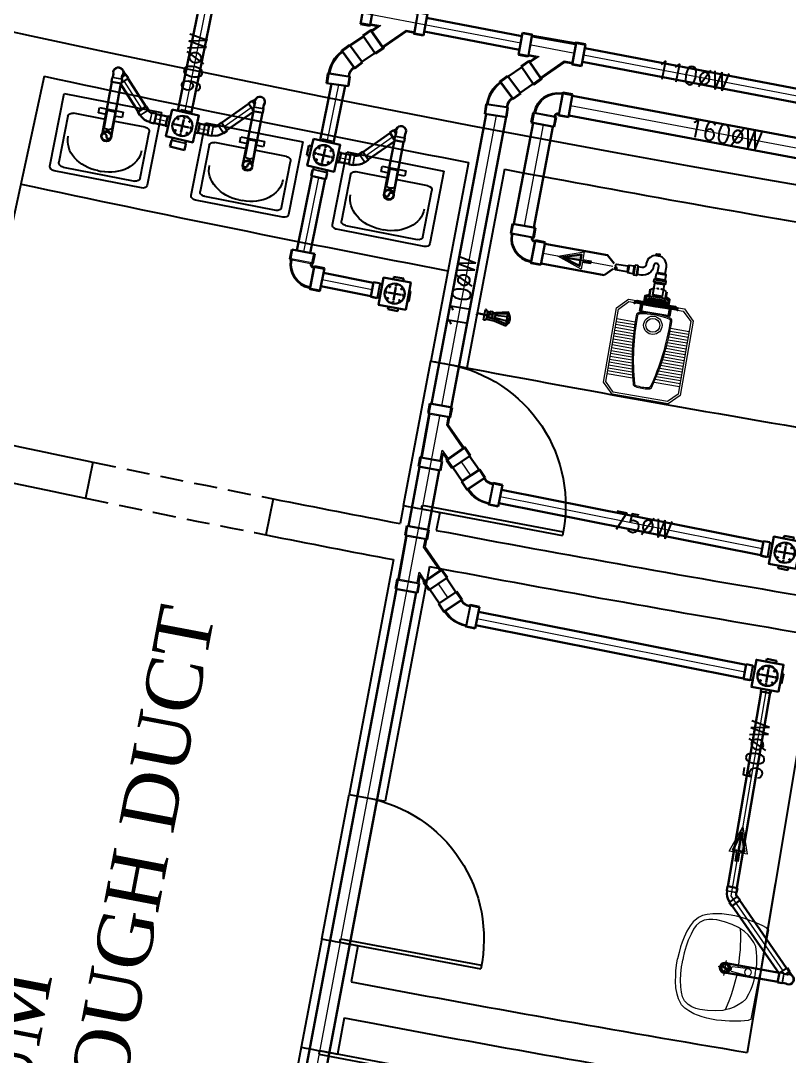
# Model space of a CAD drawing. Header units: metres. Extents: x 159409 to 239023, y 50504 to 95165.
# Drawn here: x 173634 to 174052, y 89011 to 89574 of the extents above; entities that cross this region are included whole.
import ezdxf

# ---------------------------------------------------------------- set-up
doc = ezdxf.new("R2010")
doc.units = ezdxf.units.M
doc.header["$MEASUREMENT"] = 0
doc.linetypes.add('HIDDEN', pattern=[0.125, 0.0625, -0.0625])
doc.linetypes.add('HIDDEN2', pattern=[0.1875, 0.125, -0.0625])
for name, color, linetype, lineweight in [('_Annotations', 1, 'Continuous', 25), ('RJ- ANGLEValve', 1, 'Continuous', 25), ('RJ- D - TEXT', 7, 'Continuous', 20), ('RJ- DRA- FLOOR TRAP', 8, 'Continuous', 30), ('RJ- DRA-SOIL PIPE', 12, 'Continuous', 30), ('RJ- DRA-WASTE PIPE', 130, 'Continuous', 30), ('RJ- WS- COLD WATER', 152, 'Continuous', 30)]:
    doc.layers.add(name, color=color, linetype=linetype, lineweight=lineweight)
for name, color, linetype in [('BRASS', 1, 'Continuous'), ('CON', 2, 'Continuous'), ('PIPE', 4, 'Continuous'), ('SANTEH', 7, 'Continuous')]:
    doc.layers.add(name, color=color, linetype=linetype)
doc.styles.add('RJ', font='romans.shx')
doc.styles.add('Standard 360', font='arial.ttf')

# ---------------------------------------------------------------- blocks, each defined once
blk = doc.blocks.new('TRTH')
at = {"color": 42, "ltscale": 8}
for p, q in [((-589.8393, -68.7593), (-589.8393, -67.9795)), ((-589.8193, -68.7593), (-589.8193, -67.9793)), ((-589.8393, -68.7593), (-589.8193, -68.7593)), ((-589.8393, -68.8593), (-589.0393, -68.8593))]:
    blk.add_line(p, q, dxfattribs=at)
blk.add_arc((-589.8193, -68.7593), 0.78, 0, 91.4693, dxfattribs=at)
blk = doc.blocks.new('Rac7')
at = {"color": 0}
for p, q in [((-39500.6, -24232.1), (-39500.6, -23829.6)), ((-39473.6, -23808.4), (-38988.3, -23808.4)), ((-38961.3, -23829.6), (-38961.3, -24232.1)), ((-39456.5, -23859.1), (-39456.5, -24114.9)), ((-39032.4, -23838), (-39429.6, -23838)), ((-39221.1, -23854.9), (-39240.8, -23854.9)), ((-39005.4, -24114.9), (-39005.4, -23859.1)), ((-39005.4, -23859.1), (-39005.4, -23859.1)), ((-39252.5, -24185.9), (-39252.5, -24093.6)), ((-39209.4, -24185.9), (-39209.4, -24093.6)), ((-39429.6, -24136.1), (-39252.5, -24136.1)), ((-39297, -24164), (-39252.5, -24164)), ((-39297, -24193.5), (-39297, -24164)), ((-39209.4, -24136.1), (-39032.4, -24136.1)), ((-39209.4, -24164), (-39164.9, -24164)), ((-39164.9, -24164), (-39164.9, -24193.5)), ((-39164.9, -24193.5), (-39297, -24193.5)), ((-39252.5, -24185.9), (-39209.4, -24185.9)), ((-38961.3, -24232.1), (-39500.6, -24232.1))]:
    blk.add_line(p, q, dxfattribs=at)
at = {"color": 0, "extrusion": (0, 0, -1)}
for centre, major_axis, start_param, end_param in [((-39473.6, -23829.6), (-27, 0), 0, 1.570796), ((-38988.3, -23829.6), (-27, 0), 1.570796, 3.141593), ((-39429.6, -23859.1), (-27, 0), 0, 1.570796), ((-39240.8, -24007.4), (-194.1, 0), 0, 1.570796), ((-39221.1, -24007.4), (-194.1, 0), 1.570796, 3.141593), ((-39032.4, -23859.1), (-27, 0), 1.570796, 3.141593), ((-39429.6, -24114.9), (-27, 0), -1.570796, 0), ((-39231, -24104), (-25.3, 0), 0.552816, 2.588777), ((-39032.4, -24114.9), (-27, 0), -3.141593, -1.570796)]:
    blk.add_ellipse(centre, major_axis=major_axis, ratio=0.785714, start_param=start_param, end_param=end_param, dxfattribs=at)
blk.add_ellipse((-39231, -24048), major_axis=(-27.9, 0), ratio=0.785714, dxfattribs=at)
blk = doc.blocks.new('A$C3F2B028C')
at = {"color": 34, "linetype": 'Continuous'}
for points in [[(0, -8), (0, 8)], [(8.1, 5.6), (3.9, 5.6), (3.9, -6.1), (16.2, -6.1), (16.2, 5.6), (11, 5.6)], [(8.1, 3.7), (3.9, 3.7)], [(8.1, 2.5), (8.1, 6.8), (11, 6.8), (11, 2.5)], [(34.5, 7.7), (16.2, 3.7), (11, 3.7)], [(34.5, 3.5), (16.2, 1.7)], [(34.5, -7.7), (16.2, -3.7), (3.9, -3.7)], [(34.5, -3.5), (16.2, -1.7)]]:
    blk.add_lwpolyline(points, dxfattribs=at)
for points in [[(3.9, 5.6, 0.303122), (0, 8)], [(34.5, -10.3, 0.446482), (34.5, 10.3)], [(34.5, -8, 0.372706), (34.5, 8)], [(34.5, -3.4, 0.176556), (34.5, 3.4)], [(0, -8, 0.170448), (3.9, -6.1)]]:
    blk.add_lwpolyline(points, format="xyb", dxfattribs=at)
blk.add_lwpolyline([(34.5, -10.3), (34.5, 10.3), (16.2, 5.7), (16.2, -6.1)], close=True, dxfattribs=at)
for radius in [3.07, 2.68]:
    blk.add_circle((9.5, -0.3), radius, dxfattribs=at)
blk = doc.blocks.new('$@$_rakovina4')
at = {"lineweight": 13}
for p, q in [((-274.3, -56.2), (-279, -77)), ((-268.5, -36.5), (-274.3, -56.2)), ((-258, -20), (-268.5, -36.5)), ((-258, -20), (0, -20)), ((258, -20), (0, -20)), ((258, -20), (268.5, -36.5)), ((268.5, -36.5), (274.3, -56.2)), ((274.3, -56.2), (279, -77)), ((-286.9, -116.6), (-290.9, -139.4)), ((-283.5, -95), (-286.9, -116.6)), ((-279, -77), (-283.5, -95)), ((-19.7, -89), (-13.7, -180.2)), ((19.7, -89), (13.7, -180.2)), ((279, -77), (283.5, -95)), ((283.5, -95), (286.9, -116.6)), ((286.9, -116.6), (290.9, -139.4)), ((-294.6, -163.4), (-297, -184.9)), ((-290.9, -139.4), (-294.6, -163.4)), ((290.9, -139.4), (294.6, -163.4)), ((294.6, -163.4), (297, -184.9)), ((-297, -184.9), (-300, -211.9)), ((-300, -211.9), (-300, -241.9)), ((0, -220.9), (-43, -220.9)), ((-13.7, -180.2), (-11.9, -183.6)), ((-11.9, -183.6), (-9, -185.2)), ((-9, -185.2), (-2.9, -187.3)), ((-2.9, -187.3), (0, -187.3)), ((0, -220.9), (0, -182.3)), ((2.9, -187.3), (0, -187.3)), ((0, -220.9), (0, -259.5)), ((0, -220.9), (43, -220.9)), ((9, -185.2), (2.9, -187.3)), ((11.9, -183.6), (9, -185.2)), ((13.7, -180.2), (11.9, -183.6)), ((297, -184.9), (300, -211.9)), ((300, -211.9), (300, -241.9)), ((-300, -241.9), (-299, -269.2)), ((-299, -269.2), (-297, -295.6)), ((299, -269.2), (297, -295.6)), ((300, -241.9), (299, -269.2)), ((-297, -295.6), (-292.5, -322.9)), ((-292.5, -322.9), (-288, -345.3)), ((-288, -345.3), (-277.5, -376.8)), ((288, -345.3), (277.5, -376.8)), ((292.5, -322.9), (288, -345.3)), ((297, -295.6), (292.5, -322.9)), ((-277.5, -376.8), (-267, -400.8)), ((-267, -400.8), (-252, -422.6)), ((267, -400.8), (252, -422.6)), ((277.5, -376.8), (267, -400.8)), ((-252, -422.6), (-222.1, -446.9)), ((-222.1, -446.9), (-196.5, -459.3)), ((-196.5, -459.3), (-163.5, -472.8)), ((196.5, -459.3), (163.5, -472.8)), ((222.1, -446.9), (196.5, -459.3)), ((252, -422.6), (222.1, -446.9)), ((-163.5, -472.8), (-127, -481.3)), ((-127, -481.3), (-97.5, -486.3)), ((-97.5, -486.3), (-69, -490.8)), ((-69, -490.8), (-36.1, -492.9)), ((-36.1, -492.9), (0, -495.3)), ((36.1, -492.9), (0, -495.3)), ((69, -490.8), (36.1, -492.9)), ((97.5, -486.3), (69, -490.8)), ((127, -481.3), (97.5, -486.3)), ((163.5, -472.8), (127, -481.3))]:
    blk.add_line(p, q, dxfattribs=at)
at = {"lineweight": 5}
for p, q in [((-96, -56), (-121.5, -62)), ((-76.5, -51.5), (-96, -56)), ((-52.5, -48.5), (-76.5, -51.5)), ((-28.5, -47), (-52.5, -48.5)), ((0, -47), (-28.5, -47)), ((0, -47), (28.5, -47)), ((28.5, -47), (52.5, -48.5)), ((52.5, -48.5), (76.5, -51.5)), ((76.5, -51.5), (96, -56)), ((96, -56), (121.5, -62)), ((-192, -108.5), (-208.5, -127.9)), ((-172.5, -87.5), (-192, -108.5)), ((-151.5, -72.5), (-172.5, -87.5)), ((-121.5, -62), (-151.5, -72.5)), ((121.5, -62), (151.5, -72.5)), ((151.5, -72.5), (172.5, -87.5)), ((172.5, -87.5), (192, -108.5)), ((192, -108.5), (208.5, -127.9)), ((-223.5, -151.9), (-233.9, -176.1)), ((-205.5, -168.4), (-233.9, -176.1)), ((-208.5, -127.9), (-223.5, -151.9)), ((-171, -162.4), (-205.5, -168.4)), ((-143, -158.4), (-171, -162.4)), ((-117, -154.9), (-143, -158.4)), ((-91, -152.2), (-117, -154.9)), ((-69, -150.4), (-91, -152.2)), ((-33.7, -148.3), (-69, -150.4)), ((-15.9, -147.9), (-33.7, -148.3)), ((15.9, -147.9), (33.7, -148.3)), ((33.7, -148.3), (69, -150.4)), ((69, -150.4), (91, -152.2)), ((91, -152.2), (117, -154.9)), ((117, -154.9), (143, -158.4)), ((143, -158.4), (171, -162.4)), ((171, -162.4), (205.5, -168.4)), ((205.5, -168.4), (233.9, -176.1)), ((208.5, -127.9), (223.5, -151.9)), ((223.5, -151.9), (233.9, -176.1)), ((-249, -227.6), (-256.1, -272.5)), ((-239.2, -188.5), (-249, -227.6)), ((-233.9, -176.1), (-239.2, -188.5)), ((-233.9, -176.1), (-233.9, -176.1)), ((233.9, -176.1), (239.2, -188.5)), ((233.9, -176.1), (233.9, -176.1)), ((239.2, -188.5), (249, -227.6)), ((249, -227.6), (256.1, -272.5)), ((-256.1, -272.5), (-258, -316.9)), ((256.1, -272.5), (258, -316.9)), ((-258, -316.9), (-256.5, -340.9)), ((-256.5, -340.9), (-252, -363.3)), ((256.5, -340.9), (252, -363.3)), ((258, -316.9), (256.5, -340.9)), ((-252, -363.3), (-243, -387.3)), ((-243, -387.3), (-226.1, -410.4)), ((243, -387.3), (226.1, -410.4)), ((252, -363.3), (243, -387.3)), ((-226.1, -410.4), (-205.5, -426.3)), ((-205.5, -426.3), (-181.5, -436.8)), ((-181.5, -436.8), (-151.5, -445.8)), ((-151.5, -445.8), (-115.5, -454.8)), ((-115.5, -454.8), (-79.5, -460.8)), ((-79.5, -460.8), (-40.5, -463.8)), ((-40.5, -463.8), (-13.5, -463.8)), ((-13.5, -463.8), (0, -463.8)), ((13.5, -463.8), (0, -463.8)), ((40.5, -463.8), (13.5, -463.8)), ((79.5, -460.8), (40.5, -463.8)), ((115.5, -454.8), (79.5, -460.8)), ((151.5, -445.8), (115.5, -454.8)), ((181.5, -436.8), (151.5, -445.8)), ((205.5, -426.3), (181.5, -436.8)), ((226.1, -410.4), (205.5, -426.3))]:
    blk.add_line(p, q, dxfattribs=at)
at = {"lineweight": 13}
blk.add_circle((0, -89), 19.7, dxfattribs=at)
at = {"lineweight": 5}
for radius in [26.2, 18.7]:
    blk.add_circle((0, -220.9), radius, dxfattribs=at)
blk = doc.blocks.new('Waste-7')
for p, q in [((-3.9, 5.26), (-2.61, 6.55)), ((-4.28, 5.26), (-5.93, 3.6)), ((-5.93, 3.6), (-2.77, 0.44)), ((-4.28, 5.26), (-3.9, 5.26)), ((-2.77, 2.34), (-2.5, 2.61)), ((-2.77, 2.34), (-2.77, 0)), ((-2.77, 0), (2.77, 0)), ((-2.5, 2.61), (-2.5, 4.44)), ((2.5, 2.61), (2.5, 4.44)), ((2.77, 2.34), (2.5, 2.61)), ((2.77, 2.34), (2.77, 0))]:
    blk.add_line(p, q)
at = {"color": 8, "lineweight": 0}
for p, q in [((-3.79, 4.99), (-2.74, 6.05)), ((-4.17, 4.99), (-5.75, 3.42)), ((-4.17, 4.99), (-2.5, 3.33)), ((-4.17, 4.99), (-3.79, 4.99)), ((-3.79, 4.99), (-2.5, 3.71)), ((-2.5, 2.23), (-2.23, 2.5)), ((-2.5, 2.23), (2.5, 2.23)), ((-2.5, 2.23), (-2.5, 0)), ((-2.23, 2.5), (-2.23, 4.5)), ((-2.23, 2.5), (2.23, 2.5)), ((2.23, 2.5), (2.23, 4.5)), ((2.5, 2.23), (2.23, 2.5)), ((2.5, 2.23), (2.5, 0))]:
    blk.add_line(p, q, dxfattribs=at)
blk.add_arc((0, 5.63), 2.77, 334.5854, 205.4146)
blk.add_arc((0, 5.63), 2.5, 333.2345, 206.7655, dxfattribs=at)
blk = doc.blocks.new('Waste 45 angle')
for p, q in [((-2.73, 0), (2.73, 0)), ((2.73, -2.37), (2.73, 0)), ((-2.73, -2.37), (-2.73, 0)), ((-2.73, -2.37), (-2.5, -2.59)), ((2.73, -2.37), (2.5, -2.59)), ((-3.66, -4.62), (-5.34, -6.3)), ((-3.66, -4.62), (-3.34, -4.62)), ((-1.48, -10.15), (-5.34, -6.3)), ((0.2, -8.48), (-1.48, -10.15)), ((0.2, -8.48), (0.2, -8.16))]:
    blk.add_line(p, q)
at = {"color": 8, "lineweight": 0}
for p, q in [((2.5, -2.27), (2.5, 0)), ((-2.5, -2.27), (-2.5, 0)), ((-2.5, -2.27), (2.5, -2.27)), ((-2.5, -2.27), (-2.27, -2.5)), ((-2.27, -2.5), (2.27, -2.5)), ((2.5, -2.27), (2.27, -2.5)), ((-3.57, -4.85), (-5.17, -6.46)), ((-0.03, -8.39), (-3.57, -4.85)), ((-3.57, -4.85), (-3.25, -4.85)), ((-0.03, -8.06), (-3.25, -4.85)), ((-0.03, -8.39), (-1.64, -9.99)), ((-0.03, -8.39), (-0.03, -8.06))]:
    blk.add_line(p, q, dxfattribs=at)
for radius, start, end in [(3.2, 314.0982, 0.9018), (7.75, 314.6269, 0.3739)]:
    blk.add_arc((-5.48, -2.55), radius, start, end, dxfattribs=at)
for radius, start, end in [(2.98, 315.8472, 359.158), (7.98, 315.3136, 359.6873)]:
    blk.add_arc((-5.48, -2.55), radius, start, end)
blk = doc.blocks.new('FLOW')
at = {"ltscale": 75}
blk.add_hatch(color=256, dxfattribs=at).paths.add_polyline_path([(0, 6.15), (0, -0.3), (2.04, -0.3)])
at = {"lineweight": 20, "ltscale": 75}
blk.add_hatch(color=256, dxfattribs=at).paths.add_polyline_path([(-0.61, -1), (0.42, -3.98), (-0.61, -3.98)])
blk.add_lwpolyline([(0, 7.92), (3.11, -1), (0.42, -1), (0.42, -3.98), (-0.42, -3.98), (-0.42, -1), (-3.11, -1), (0, 7.92)], close=True, dxfattribs=at)
at = {"ltscale": 75}
for points in [[(0, 6.15), (-2.04, -0.3), (0, -0.3)], [(0, 6.15), (2.04, -0.3), (0, -0.3)], [(0, 6.15), (0, -0.3)]]:
    blk.add_lwpolyline(points, dxfattribs=at)
at = {"lineweight": 20, "ltscale": 75}
blk.add_lwpolyline([(-0.61, -1), (0.42, -3.98), (-0.61, -3.98), (-0.61, -1)], dxfattribs=at)
blk = doc.blocks.new('Floor trap-3')
at = {"layer": 'RJ- DRA- FLOOR TRAP', "color": 8, "lineweight": 0}
for p, q in [((-3.75, 9.09), (-3.75, 12.5)), ((3.75, 9.09), (3.75, 12.5)), ((-3.75, 9.09), (3.75, 9.09)), ((-3.75, 9.09), (-3.41, 8.75)), ((-3.41, 8.75), (3.41, 8.75)), ((-3.41, 8.75), (-3.41, 7.5)), ((3.75, 9.09), (3.41, 8.75)), ((3.41, 8.75), (3.41, 7.5)), ((-7.5, 1.83), (-9, 1.83)), ((7.5, 1.83), (9, 1.83)), ((-7.5, -3.17), (-9, -3.17)), ((7.5, -3.17), (9, -3.17)), ((-2.5, -7.5), (-2.5, -8.32)), ((2.5, -7.5), (2.5, -8.32))]:
    blk.add_line(p, q, dxfattribs=at)
at = {"layer": 'RJ- DRA- FLOOR TRAP', "color": 11, "lineweight": 30}
for p, q in [((-3.64, 0), (3.64, 0)), ((0, 3.64), (0, -3.64))]:
    blk.add_line(p, q, dxfattribs=at)
at = {"layer": 'RJ- DRA- FLOOR TRAP', "color": 126, "lineweight": 30}
blk.add_lwpolyline([(7.5, -7.5), (7.5, 7.5), (-7.5, 7.5), (-7.5, -7.5)], close=True, dxfattribs=at)
blk.add_circle((0, 0), 5.5, dxfattribs=at)
at = {"layer": 'RJ- DRA- FLOOR TRAP', "lineweight": 30, "extrusion": (0, 0, -1)}
for centre, major_axis, start_param, end_param in [((-4.55, 0), (-0.165, 0.165), 3.141593, 9.424778), ((-3.22, 3.22), (0.165, 0.165), 4.712389, 10.995574), ((0, 4.55), (-0.165, 0.165), 3.141593, 9.424778), ((3.22, 3.22), (-0.165, 0.165), 3.141593, 9.424778), ((4.55, 0), (0.165, 0.165), 4.712389, 10.995574)]:
    blk.add_ellipse(centre, major_axis=major_axis, ratio=1, start_param=start_param, end_param=end_param, dxfattribs=at)
at = {"layer": 'RJ- DRA- FLOOR TRAP', "lineweight": 30}
for centre, major_axis, start_param, end_param in [((-3.22, -3.22), (0.165, -0.165), 4.712389, 10.995574), ((0, -4.55), (-0.165, -0.165), 3.141593, 9.424778), ((3.22, -3.22), (-0.165, -0.165), 3.141593, 9.424778)]:
    blk.add_ellipse(centre, major_axis=major_axis, ratio=1, start_param=start_param, end_param=end_param, dxfattribs=at)
at = {"layer": 'RJ- DRA-WASTE PIPE', "lineweight": 30}
for p, q in [((-4.09, 9.09), (-4.09, 12.5)), ((-4.09, 12.5), (4.09, 12.5)), ((4.09, 9.09), (4.09, 12.5)), ((-4.09, 9.09), (-3.75, 8.75)), ((-3.75, 8.75), (-3.75, 7.5)), ((4.09, 9.09), (3.75, 8.75)), ((3.75, 8.75), (3.75, 7.5)), ((-7.5, 2.05), (-9, 2.05)), ((-9, -3.4), (-9, 2.05)), ((7.5, 2.05), (9, 2.05)), ((9, -3.4), (9, 2.05)), ((-7.5, -3.4), (-9, -3.4)), ((7.5, -3.4), (9, -3.4)), ((-2.73, -7.5), (-2.73, -8.32)), ((-2.73, -8.32), (2.73, -8.32)), ((2.73, -7.5), (2.73, -8.32))]:
    blk.add_line(p, q, dxfattribs=at)
blk = doc.blocks.new('A$C2EAC5485')
at = {"color": 8, "lineweight": 0}
for p, q in [((10.9, 20.64), (5.07, 13.3)), ((10.98, 19.93), (5.78, 13.38)), ((10.9, 20.64), (7.62, 23.24)), ((10.9, 20.64), (10.98, 19.93)), ((10.98, 19.93), (21.3, 11.75)), ((5.07, 13.3), (1.8, 15.9)), ((4.22, 10.29), (0.06, 9.81)), ((5.29, 0.98), (4.22, 10.29)), ((4.22, 10.29), (4.77, 9.85)), ((4.77, 9.85), (9.54, 10.4)), ((5.73, 1.53), (4.77, 9.85)), ((5.07, 13.3), (5.78, 13.38)), ((9.54, 10.4), (5.78, 13.38)), ((21.3, 11.75), (24.9, 12.16)), ((25.34, 12.72), (24.9, 12.16)), ((25.85, 3.85), (24.9, 12.16)), ((25.34, 12.72), (29.5, 13.2)), ((26.41, 3.41), (25.34, 12.72)), ((5.29, 0.98), (1.13, 0.5)), ((5.29, 0.98), (5.73, 1.53)), ((5.73, 1.53), (25.85, 3.85)), ((26.41, 3.41), (25.85, 3.85)), ((26.41, 3.41), (30.57, 3.88))]:
    blk.add_line(p, q, dxfattribs=at)
at = {"layer": 'RJ- DRA-SOIL PIPE'}
for p, q in [((7.94, 23.64), (1.48, 15.51)), ((11.38, 20.9), (7.94, 23.64)), ((11.38, 20.9), (11.46, 20.2)), ((11.46, 20.2), (21.45, 12.27)), ((4.92, 12.77), (1.48, 15.51)), ((4.36, 10.81), (0, 10.31)), ((1.19, 0), (0, 10.31)), ((4.36, 10.81), (4.92, 10.37)), ((4.92, 12.77), (5.63, 12.86)), ((4.92, 10.37), (8.27, 10.76)), ((8.27, 10.76), (5.63, 12.86)), ((21.45, 12.27), (24.63, 12.64)), ((25.07, 13.19), (24.63, 12.64)), ((25.07, 13.19), (29.44, 13.7)), ((30.62, 3.39), (29.44, 13.7)), ((5.55, 0.5), (1.19, 0)), ((5.55, 0.5), (5.99, 1.06)), ((5.99, 1.06), (25.7, 3.32)), ((26.26, 2.88), (25.7, 3.32)), ((26.26, 2.88), (30.62, 3.39))]:
    blk.add_line(p, q, dxfattribs=at)
blk = doc.blocks.new('A$C48064110')
at = {"lineweight": 5}
for p, q in [((0, 0.467), (0.057, 0.524)), ((0.012, 0.462), (0.062, 0.512)), ((0.057, 0.524), (0.367, 0.524)), ((0.062, 0.512), (0.362, 0.512)), ((0.362, 0.512), (0.412, 0.462)), ((0.367, 0.524), (0.424, 0.467)), ((0, 0.057), (0, 0.467)), ((0.012, 0.062), (0.012, 0.462)), ((0.412, 0.462), (0.412, 0.062)), ((0.424, 0.467), (0.424, 0.057)), ((0.114, 0.4081), (0.012, 0.4081)), ((0.31, 0.4081), (0.412, 0.4081)), ((0.1143, 0.3921), (0.012, 0.3921)), ((0.1148, 0.3761), (0.012, 0.3761)), ((0.1155, 0.3601), (0.012, 0.3601)), ((0.1163, 0.3441), (0.012, 0.3441)), ((0.3077, 0.3441), (0.412, 0.3441)), ((0.3085, 0.3601), (0.412, 0.3601)), ((0.3092, 0.3761), (0.412, 0.3761)), ((0.3097, 0.3921), (0.412, 0.3921)), ((0.1174, 0.3281), (0.012, 0.3281)), ((0.1186, 0.3121), (0.012, 0.3121)), ((0.1201, 0.2961), (0.012, 0.2961)), ((0.3039, 0.2961), (0.412, 0.2961)), ((0.3054, 0.3121), (0.412, 0.3121)), ((0.3066, 0.3281), (0.412, 0.3281)), ((0.1217, 0.2801), (0.012, 0.2801)), ((0.1236, 0.2641), (0.012, 0.2641)), ((0.1256, 0.2481), (0.012, 0.2481)), ((0.1278, 0.2321), (0.012, 0.2321)), ((0.2962, 0.2321), (0.412, 0.2321)), ((0.2984, 0.2481), (0.412, 0.2481)), ((0.3004, 0.2641), (0.412, 0.2641)), ((0.3023, 0.2801), (0.412, 0.2801)), ((0.1302, 0.2161), (0.012, 0.2161)), ((0.1329, 0.2001), (0.012, 0.2001)), ((0.1357, 0.1841), (0.012, 0.1841)), ((0.2883, 0.1841), (0.412, 0.1841)), ((0.2911, 0.2001), (0.412, 0.2001)), ((0.2938, 0.2161), (0.412, 0.2161)), ((0.1387, 0.1681), (0.012, 0.1681)), ((0.1419, 0.1521), (0.012, 0.1521)), ((0.1454, 0.1361), (0.012, 0.1361)), ((0.149, 0.1201), (0.012, 0.1201)), ((0.275, 0.1201), (0.412, 0.1201)), ((0.2786, 0.1361), (0.412, 0.1361)), ((0.2821, 0.1521), (0.412, 0.1521)), ((0.2853, 0.1681), (0.412, 0.1681)), ((0.057, 0), (0, 0.057)), ((0.1529, 0.1041), (0.012, 0.1041)), ((0.062, 0.012), (0.012, 0.062)), ((0.2711, 0.1041), (0.412, 0.1041)), ((0.412, 0.062), (0.362, 0.012)), ((0.424, 0.057), (0.367, 0)), ((0.367, 0), (0.057, 0)), ((0.362, 0.012), (0.062, 0.012))]:
    blk.add_line(p, q, dxfattribs=at)
for radius in [0.05, 0.038]:
    blk.add_circle((0.212, 0.407), radius, dxfattribs=at)
for centre, radius, start, end in [((0.129, 0.447), 0.015, 90, 187.125), ((0.129, 0.447), 0.008, 85.2938, 190.1027), ((0.212, 0.0904), 0.3808, 77.4091, 102.5909), ((0.212, 0.0904), 0.3738, 77.2725, 102.7275), ((0.295, 0.447), 0.008, 349.8973, 94.7062), ((0.295, 0.447), 0.015, 352.875, 90), ((1.4487, 0.4241), 1.3348, 179.0958, 195.1543), ((1.4487, 0.4241), 1.3278, 179.0713, 195.1788), ((-1.0247, 0.4241), 1.3278, 344.8212, 0.9287), ((-1.0247, 0.4241), 1.3348, 344.8457, 0.9042), ((0.1752, 0.077), 0.015, 187.125, 270), ((0.1752, 0.077), 0.008, 184.1473, 273.2179), ((0.212, 0.3047), 0.2454, 261.386, 278.614), ((0.212, 0.3047), 0.2384, 261.2402, 278.7598), ((0.2488, 0.077), 0.008, 266.7821, 355.8527), ((0.2488, 0.077), 0.015, 270, 352.875)]:
    blk.add_arc(centre, radius, start, end, dxfattribs=at)
blk = doc.blocks.new('A$C7C665330')
at = {"color": 1, "ltscale": 10}
blk.add_line((25.06, 28.38), (26.18, 15.19), dxfattribs=at)
at = {"layer": 'BRASS'}
blk.add_lwpolyline([(1.02, 16.2), (0.13, 16.12), (0, 17.61), (0.89, 17.68)], dxfattribs=at)
for points in [[(0.34, 17.16), (0.32, 17.35), (0.65, 17.38), (0.67, 17.19)], [(0.38, 16.61), (0.4, 16.42), (0.73, 16.45), (0.72, 16.64)]]:
    blk.add_lwpolyline(points, close=True, dxfattribs=at)
at = {"layer": 'CON'}
for p, q in [((15.13, 24.39), (14.53, 23.24)), ((15.72, 17.46), (14.93, 18.5))]:
    blk.add_line(p, q, dxfattribs=at)
at = {"layer": 'CON', "linetype": 'HIDDEN'}
blk.add_line((14.53, 23.24), (14.93, 18.5), dxfattribs=at)
at = {"layer": 'CON', "color": 1}
for points in [[(25.06, 28.38), (21.76, 28.1), (21.57, 30.32), (21.85, 30.97), (20.95, 30.9), (20.52, 29.9), (20.77, 26.89), (18.1, 26.67), (17.43, 24.82), (15.11, 24.63)], [(25.08, 28.15), (21.54, 27.85), (21.33, 30.36), (21.48, 30.7), (21.11, 30.67), (20.76, 29.86), (21.03, 26.68), (18.27, 26.44), (17.6, 24.6), (15.13, 24.39)], [(26.16, 15.43), (22.61, 15.13), (22.82, 12.62), (23.03, 12.3), (22.67, 12.27), (22.18, 13.02), (21.91, 16.2), (19.16, 15.96), (18.18, 17.67), (15.72, 17.46)], [(26.18, 15.19), (22.87, 14.91), (23.06, 12.7), (23.45, 12.1), (22.55, 12.02), (21.95, 12.94), (21.7, 15.94), (19.02, 15.72), (18.05, 17.42), (15.74, 17.22)]]:
    blk.add_lwpolyline(points, dxfattribs=at)
at = {"layer": 'PIPE'}
for p, q in [((17.52, 23.25), (12.3, 22.81)), ((17.88, 18.99), (12.66, 18.55))]:
    blk.add_line(p, q, dxfattribs=at)
at = {"layer": 'PIPE', "color": 1}
for p, q in [((17.52, 23.25), (17.88, 18.99)), ((19.6, 25.23), (20.26, 17.38))]:
    blk.add_line(p, q, dxfattribs=at)
at = {"layer": 'PIPE', "color": 15}
for p, q in [((19.61, 25.07), (21.93, 25.69)), ((19.65, 24.68), (21.95, 25.37)), ((19.67, 24.42), (22.01, 24.66)), ((19.72, 23.84), (22.05, 24.22)), ((22.11, 23.55), (19.75, 23.44)), ((19.8, 22.83), (22.13, 23.22)), ((19.83, 22.55), (22.18, 22.69)), ((19.88, 21.9), (22.2, 22.39)), ((22.27, 21.66), (19.91, 21.6)), ((22.29, 21.35), (19.96, 21.01)), ((19.98, 20.72), (22.35, 20.62)), ((20.04, 20.07), (22.38, 20.32)), ((20.06, 19.78), (22.42, 19.79)), ((22.45, 19.46), (20.11, 19.18)), ((20.15, 18.78), (22.51, 18.79)), ((20.19, 18.2), (22.55, 18.35)), ((20.22, 17.93), (22.61, 17.64)), ((20.25, 17.54), (22.63, 17.32))]:
    blk.add_line(p, q, dxfattribs=at)
at = {"layer": 'PIPE', "color": 3}
for p, q in [((7.73, 21.95), (8.01, 18.63)), ((8.16, 22.46), (8.52, 18.2)), ((7.93, 5.84), (11.24, 6.12)), ((8.44, 5.4), (10.81, 5.6))]:
    blk.add_line(p, q, dxfattribs=at)
at = {"layer": 'PIPE', "color": 10}
blk.add_lwpolyline([(25.08, 28.15), (25.12, 27.75), (21.58, 27.45), (21.66, 26.45), (18.57, 26.18), (18.14, 24.88), (18.45, 21.18), (18.76, 17.49), (19.4, 16.27), (22.5, 16.53), (22.58, 15.53), (26.12, 15.83), (26.16, 15.43)], dxfattribs=at)
at = {"layer": 'PIPE', "color": 1}
blk.add_lwpolyline([(22.56, 21.53), (23.05, 15.81), (22.76, 15.79), (22.69, 16.64), (19.74, 17.54, -0.263242), (19.48, 17.93), (19.2, 21.25), (18.92, 24.56, -0.263242), (19.11, 24.99), (21.87, 26.37), (21.8, 27.23), (22.08, 27.25)], format="xyb", close=True, dxfattribs=at)
at = {"layer": 'PIPE', "color": 4}
for points in [[(12.3, 22.81), (11.78, 23.28), (10.81, 23.2), (10.38, 22.65), (8.16, 22.46), (7.73, 21.95)], [(12.66, 18.55), (12.23, 17.99), (11.25, 17.91), (10.74, 18.38), (8.52, 18.2), (8.01, 18.63)]]:
    blk.add_lwpolyline(points, dxfattribs=at)
at = {"layer": 'PIPE', "color": 3}
for points in [[(10.38, 22.65), (10.74, 18.38)], [(11.25, 17.91), (10.81, 23.2)], [(11.78, 23.28), (12.23, 17.99)], [(12.66, 18.55), (12.3, 22.81)], [(7.11, 9.46), (11.45, 9.82)], [(10.89, 10.25), (7.58, 9.97)], [(11.53, 8.85), (7.19, 8.48)], [(7.74, 8.05), (11.06, 8.33)]]:
    blk.add_lwpolyline(points, dxfattribs=at)
at = {"layer": 'PIPE', "color": 1}
blk.add_lwpolyline([(17.88, 18.99), (18.34, 19.52), (18.18, 21.4), (18.06, 22.8), (17.52, 23.25)], dxfattribs=at)
at = {"layer": 'PIPE'}
for points in [[(7.73, 21.95), (4.56, 21.68, 0.414214), (0.87, 17.31), (0.93, 16.55, 0.414214), (5.3, 12.87), (5.9, 12.92, -0.414214), (7.44, 11.62), (7.58, 9.97)], [(8.01, 18.63), (5.07, 18.38, 0.414214), (4.21, 17.36), (4.23, 17.07, 0.414214), (5.26, 16.2), (5.62, 16.23, -0.414214), (10.76, 11.9), (10.89, 10.25)]]:
    blk.add_lwpolyline(points, format="xyb", dxfattribs=at)
for points in [[(7.58, 9.97), (7.11, 9.46), (7.19, 8.48), (7.74, 8.05), (7.93, 5.84), (8.44, 5.4), (8.87, 0.36)], [(10.89, 10.25), (11.45, 9.82), (11.53, 8.85), (11.06, 8.33), (11.24, 6.12), (10.81, 5.6), (11.24, 0.56)]]:
    blk.add_lwpolyline(points, dxfattribs=at)
at = {"layer": 'PIPE', "color": 3}
blk.add_lwpolyline([(8.87, 0.36, 0.68612), (10.05, 0.46, -0.68612), (11.24, 0.56, -0.68612), (10.05, 0.46)], format="xyb", dxfattribs=at)
blk = doc.blocks.new('A$C3ABA770A')
at = {"color": 8, "lineweight": 0}
for p, q in [((0.88, 13.46), (0.62, 18.58)), ((12.36, 14.05), (12.09, 19.17)), ((12.36, 14.05), (0.88, 13.46)), ((0.88, 13.46), (1.53, 12.88)), ((11.77, 13.4), (1.53, 12.88)), ((12.36, 14.05), (11.77, 13.4)), ((14.51, 12.11), (13.93, 11.46)), ((14.46, 1.21), (13.93, 11.46)), ((14.51, 12.11), (19.64, 12.37)), ((15.1, 0.63), (14.51, 12.11)), ((15.1, 0.63), (14.46, 1.21)), ((15.1, 0.63), (20.23, 0.89))]:
    blk.add_line(p, q, dxfattribs=at)
at = {"color": 8, "lineweight": 0, "extrusion": (0, 0, -1)}
for major_axis in [(8.71, 8.71), (1.45, 1.45)]:
    blk.add_ellipse((13.82, 13.51), major_axis=major_axis, ratio=1, start_param=2.304708, end_param=3.875504, dxfattribs=at)
at = {"layer": 'RJ- DRA-SOIL PIPE'}
for p, q in [((12.71, 19.21), (0, 18.55)), ((0.28, 13.17), (0, 18.55)), ((12.98, 13.83), (12.71, 19.21)), ((0.28, 13.17), (0.93, 12.59)), ((12.98, 13.83), (12.42, 13.2)), ((14.23, 12.71), (13.66, 12.08)), ((14.23, 12.71), (19.6, 12.98)), ((20.26, 0.28), (19.6, 12.98)), ((14.88, 0), (14.23, 0.59)), ((14.88, 0), (20.26, 0.28))]:
    blk.add_line(p, q, dxfattribs=at)
at = {"layer": 'RJ- DRA-SOIL PIPE', "extrusion": (0, 0, -1)}
for major_axis, start_param, end_param in [((9.14, 9.14), 2.324632, 3.85558), ((-1.02, 1.02), 4.040232, 5.281574)]:
    blk.add_ellipse((13.82, 13.51), major_axis=major_axis, ratio=1, start_param=start_param, end_param=end_param, dxfattribs=at)
blk = doc.blocks.new('Waste-2')
at = {"color": 6}
for p, q in [((-5.62, 2.86), (-5.62, 8.39)), ((-3.28, 8.39), (-5.62, 8.39)), ((-3.28, 8.39), (-3.01, 8.12)), ((-3.28, 2.86), (-5.62, 2.86)), ((-3.28, 2.86), (-3.02, 3.12)), ((-2.77, 2.34), (-2.51, 2.6)), ((2.77, 2.34), (2.5, 2.61)), ((-2.77, 2.34), (-2.77, 0)), ((2.77, 0), (-2.77, 0)), ((2.77, 2.34), (2.77, 0))]:
    blk.add_line(p, q, dxfattribs=at)
at = {"color": 8, "lineweight": 0}
for p, q in [((-3.39, 8.13), (-5.62, 8.13)), ((-3.39, 3.13), (-3.39, 8.13)), ((-3.39, 8.13), (-3.12, 7.86)), ((-3.12, 3.39), (-3.12, 7.86)), ((-3.39, 3.13), (-5.62, 3.13)), ((-3.39, 3.13), (-3.12, 3.39)), ((-2.5, 2.23), (-2.23, 2.5)), ((2.23, 2.5), (-2.23, 2.5)), ((2.5, 2.23), (2.23, 2.5)), ((2.5, 2.23), (-2.5, 2.23)), ((-2.5, 2.23), (-2.5, 0)), ((2.5, 2.23), (2.5, 0))]:
    blk.add_line(p, q, dxfattribs=at)
for major_axis, start_param, end_param in [((3.79, 3.79), 5.497787, 7.068583), ((-0.631, 0.631), 3.926991, 5.497787)]:
    blk.add_ellipse((-3.12, 2.5), major_axis=major_axis, ratio=1, start_param=start_param, end_param=end_param, dxfattribs=at)
at = {"color": 6}
for major_axis, start_param, end_param in [((3.98, 3.98), 5.517711, 7.048659), ((-0.442, 0.442), 4.091718, 5.33306)]:
    blk.add_ellipse((-3.12, 2.5), major_axis=major_axis, ratio=1, start_param=start_param, end_param=end_param, dxfattribs=at)

msp = doc.modelspace()

# ---------------------------------------------------------------- linework, layer by layer
at = {"color": 0, "ltscale": 10}
for p, q in [((173646.904, 89543.954), (173604.451, 89348.511)), ((173877.763, 89497.094), (173857.353, 89389.004)), ((173877.763, 89497.094), (173857.353, 89389.004)), ((173897.412, 89493.363), (173877.002, 89385.273)), ((173897.412, 89493.363), (173877.002, 89385.273)), ((173673.436, 89333.913), (173669.362, 89314.332)), ((173771.437, 89314.021), (173767.554, 89294.401)), ((173842.509, 89310.393), (173840.654, 89300.566)), ((173842.509, 89310.393), (173840.654, 89300.566)), ((173862.158, 89306.663), (173860.303, 89296.836)), ((173862.158, 89306.663), (173860.303, 89296.836)), ((173836.943, 89280.914), (173812.821, 89153.171)), ((173856.592, 89277.184), (173832.474, 89149.46)), ((174067.267, 89239.658), (174029.502, 89012.78)), ((173812.816, 89153.172), (173832.474, 89149.46)), ((174044.801, 89104.692), (174029.501, 89012.775)), ((173797.977, 89074.56), (173786.845, 89015.602)), ((173817.627, 89070.83), (173813.916, 89051.177)), ((173810.205, 89031.525), (173806.494, 89011.872))]:
    msp.add_line(p, q, dxfattribs=at)
for centre, radius, start, end in [((175773.022, 99426.332), 10088.5, 255.2456003, 284.7551355), ((175773.022, 99426.332), 10108.5, 257.858325, 259.1935676), ((175773.022, 99426.332), 10108.5, 259.3069293, 260.4928271), ((175773.022, 99426.332), 10168.5, 257.858325, 259.1935676), ((175773.022, 99426.332), 10168.5, 257.858325, 259.1935676), ((175773.022, 99426.332), 10218.5, 259.1947879, 259.3069293), ((175773.022, 99426.332), 10218.5, 259.1947879, 260.4934373), ((175773.022, 99426.332), 10308.5, 257.8561256, 258.2480397), ((175773.022, 99426.332), 10328.5, 257.8559104, 258.2480397), ((175773.022, 99426.332), 10308.5, 258.8038529, 259.195767), ((175773.022, 99426.332), 10298.5, 259.1956591, 259.3069293), ((175773.022, 99426.332), 10328.5, 258.8038529, 259.1959823), ((175773.022, 99426.332), 10308.5, 259.3069293, 260.4939268), ((175773.022, 99426.332), 10328.5, 259.3069293, 260.4940344), ((175773.022, 99426.332), 10538.5, 259.1981931, 259.3069293), ((175773.022, 99426.332), 10558.5, 259.3069293, 260.4952428), ((175781.356, 99471.821), 10624.746, 259.3082814, 260.4915249), ((175773.022, 99426.332), 10598.5, 259.1988087, 259.3069293)]:
    msp.add_arc(centre, radius, start, end, dxfattribs=at)
at = {"color": 0, "linetype": 'HIDDEN2', "ltscale": 100}
for radius in [10308.5, 10328.5]:
    msp.add_arc((175773.022, 99426.332), radius, 258.2480397, 258.8038529, dxfattribs=at)
at = {"layer": 'RJ- DRA-SOIL PIPE', "color": 6}
for p, q in [((173887.464, 89523.398), (173857.679, 89365.659)), ((173898.25, 89521.786), (173868.401, 89363.709)), ((173851.248, 89331.421), (173845.134, 89299.221)), ((173861.937, 89329.477), (173855.856, 89297.272)), ((173838.67, 89264.989), (173764.927, 88874.458)), ((173849.392, 89263.04), (173775.649, 88872.509))]:
    msp.add_line(p, q, dxfattribs=at)
at = {"layer": 'RJ- DRA-SOIL PIPE', "color": 8, "lineweight": 9}
for p, q in [((173892.916, 89522.583, -0.879), (173863.098, 89364.673, -0.879)), ((173862.185, 89359.838, -0.879), (173757.711, 88806.56, -0.879))]:
    msp.add_line(p, q, dxfattribs=at)
at = {"layer": 'RJ- DRA-SOIL PIPE'}
for p, q in [((173957.12, 89442.019), (173953.435, 89446.631)), ((173956.616, 89439.091), (173951.62, 89435.759))]:
    msp.add_line(p, q, dxfattribs=at)
for points in [[(173813.301, 89560.606), (173820.677, 89565.675)], [(173819.86, 89551.741), (173826.96, 89556.619)], [(173899.395, 89543.852), (173906.771, 89548.92)], [(173905.954, 89534.986), (173913.054, 89539.865)], [(174082.341, 89505.623), (173934.373, 89533.368)], [(173912.979, 89518.521), (173902.569, 89463.604)], [(174080.542, 89494.769), (173932.383, 89522.55)], [(173923.794, 89516.509), (173913.384, 89461.592)], [(173953.435, 89446.631), (173919.422, 89452.856)], [(173951.62, 89435.759), (173917.411, 89442.02)]]:
    msp.add_lwpolyline(points, dxfattribs=at)
at = {"layer": 'RJ- DRA-SOIL PIPE', "color": 8, "lineweight": 9}
for points in [[(174081.425, 89500.096), (173933.357, 89527.86)], [(173918.486, 89517.497), (173908.076, 89462.577)]]:
    msp.add_lwpolyline(points, dxfattribs=at)
at = {"layer": 'RJ- DRA-SOIL PIPE', "color": 6}
for points in [[(173883.572, 89329.748), (173878.395, 89337.3)], [(173874.393, 89323.645), (173869.332, 89331.027)], [(173871.027, 89263.311), (173865.849, 89270.863)], [(173861.848, 89257.208), (173856.787, 89264.589)]]:
    msp.add_lwpolyline(points, dxfattribs=at)
at = {"layer": 'RJ- DRA-WASTE PIPE', "color": 8, "lineweight": 9}
for p, q in [((173750.254, 89591.935), (173906.259, 89562.098)), ((173735.241, 89583.003), (173723.444, 89525.148)), ((173911.092, 89561.173), (173935.644, 89556.477)), ((173940.477, 89555.553), (174095.077, 89525.985)), ((173700.153, 89526.079), (173690.534, 89541.174)), ((173807.049, 89539.304), (173800.89, 89509.102)), ((173744.893, 89516.593), (173759.552, 89526.865)), ((173707.401, 89520.945), (173713.502, 89519.584)), ((173731.048, 89515.566), (173736.233, 89514.62)), ((173821.796, 89500.672), (173836.455, 89510.945)), ((173807.951, 89499.645), (173813.135, 89498.699)), ((173796.223, 89488.807), (173788.003, 89448.492)), ((173798.146, 89433.326), (173825.346, 89427.923)), ((173873.864, 89334.163), (173878.983, 89326.697)), ((173895.148, 89315.305), (174037.686, 89286.99)), ((173861.318, 89267.726), (173866.438, 89260.259)), ((173882.453, 89248.888), (174028.247, 89219.926)), ((174039.815, 89210.146), (174020.688, 89097.978)), ((174020.688, 89097.978), (174048.931, 89057.183))]:
    msp.add_line(p, q, dxfattribs=at)
at = {"layer": 'RJ- DRA-WASTE PIPE', "color": 6, "linetype": 'Continuous'}
for p, q in [((173731.567, 89583.751), (173719.624, 89525.18)), ((173738.906, 89582.257), (173726.925, 89523.501)), ((173855, 89575.719), (173906.926, 89565.788)), ((173853.665, 89568.339), (173905.592, 89558.407)), ((173941.144, 89559.243), (174095.69, 89529.685)), ((173939.81, 89551.863), (174094.464, 89522.285)), ((173803.335, 89539.859), (173797.07, 89509.134)), ((173810.753, 89538.75), (173804.371, 89507.455)), ((173792.551, 89489.565), (173784.323, 89449.213)), ((173799.899, 89488.114), (173791.673, 89447.772)), ((173798.866, 89436.996), (173826.027, 89431.601)), ((173797.425, 89429.646), (173824.664, 89424.235)), ((173895.822, 89318.984), (174038.367, 89290.668)), ((173894.408, 89311.629), (174037.004, 89283.302)), ((173883.277, 89252.547), (174028.929, 89223.613)), ((173881.629, 89245.228), (174027.565, 89216.238))]:
    msp.add_line(p, q, dxfattribs=at)
at = {"layer": 'RJ- DRA-WASTE PIPE'}
for p, q in [((173683.747, 89540.908), (173678.585, 89513.107)), ((173688.663, 89539.995), (173683.441, 89511.874)), ((173760.725, 89524.992), (173755.255, 89496.917)), ((173765.633, 89524.035), (173760.226, 89496.281)), ((173837.628, 89509.071), (173832.158, 89480.996)), ((173842.535, 89508.115), (173837.128, 89480.36)), ((174046.152, 89051.105), (174018.332, 89056.162)), ((174047.046, 89056.024), (174018.905, 89061.14))]:
    msp.add_line(p, q, dxfattribs=at)
at = {"layer": 'RJ- DRA-WASTE PIPE', "linetype": 'Continuous'}
for p, q in [((173702.261, 89527.422), (173692.642, 89542.518)), ((173698.044, 89524.735), (173688.425, 89539.831)), ((173743.459, 89518.641), (173758.118, 89528.913)), ((173746.328, 89514.546), (173760.987, 89524.818)), ((173712.955, 89517.205), (173706.86, 89518.504)), ((173714.056, 89521.995), (173707.935, 89523.351)), ((173735.799, 89512.158), (173730.487, 89513.127)), ((173736.666, 89517.082), (173731.609, 89518.005)), ((173820.361, 89502.72), (173835.02, 89512.992)), ((173823.23, 89498.625), (173837.89, 89508.897)), ((173813.568, 89501.161), (173808.511, 89502.084)), ((173812.702, 89496.237), (173807.39, 89497.207)), ((174037.104, 89209.122), (174019.034, 89103.152)), ((174042.273, 89209.691), (174023.953, 89102.258)), ((174021.363, 89092.611), (174046.876, 89055.76)), ((174025.474, 89095.457), (174050.987, 89058.606))]:
    msp.add_line(p, q, dxfattribs=at)
at = {"layer": 'RJ- DRA-WASTE PIPE', "color": 8, "lineweight": 9}
msp.add_lwpolyline([(173956.339, 89440.497), (173918.417, 89447.438)], dxfattribs=at)
at = {"layer": 'RJ- DRA-WASTE PIPE'}
for centre in [(173680.723, 89511.35), (173757.591, 89495.432), (173834.494, 89479.511), (174017.45, 89058.786)]:
    msp.add_circle(centre, 2.768, dxfattribs=at)
at = {"layer": 'RJ- DRA-WASTE PIPE', "color": 8, "lineweight": 0}
for centre in [(173680.723, 89511.35), (173757.591, 89495.432), (173834.494, 89479.511), (174017.45, 89058.786)]:
    msp.add_circle(centre, 2.5, dxfattribs=at)
at = {"layer": 'RJ- DRA-WASTE PIPE'}
for centre, start, end in [((173679.494, 89511.578), 349.48115, 169.48115), ((173681.952, 89511.122), 169.48115, 349.48115), ((173756.364, 89495.671), 168.97543, 348.97543), ((173758.818, 89495.193), 348.97543, 168.97543), ((173833.267, 89479.75), 168.97543, 348.97543), ((173835.721, 89479.272), 348.97543, 168.97543), ((174017.673, 89060.016), 79.6964, 259.6964), ((174017.226, 89057.556), 259.6964, 79.6964)]:
    msp.add_arc(centre, 1.25, start, end, dxfattribs=at)
at = {"layer": 'RJ- WS- COLD WATER', "lineweight": 60}
msp.add_lwpolyline([(173882.605, 89414.946), (173882.328, 89414.997)], dxfattribs=at)
at = {"layer": 'RJ- WS- COLD WATER', "linetype": 'Continuous', "ltscale": 10}
msp.add_lwpolyline([(173882.583, 89414.95), (173888.779, 89413.768)], dxfattribs=at)

# ---------------------------------------------------------------- block references
at = {"color": 1, "ltscale": 10}
for name, p, xscale, yscale, zscale, rotation in [('A$C2EAC5485', (173819.772, 89584.464), -1.175640000000001, 1.175640000000001, 1.175640000000001, 176.3131116731811), ('A$C2EAC5485', (173905.866, 89567.709), -1.175640000000001, 1.175640000000001, 1.175640000000001, 176.3131116731811), ('A$C7C665330', (173960.601, 89452.414), 1.249999999999999, 1.249999999999999, 1.249999999999999, 255.9806866216158), ('A$C2EAC5485', (173850.543, 89330.141), -1.175640000000001, 1.17564, 1.17564, 266.2538774662764), ('A$C2EAC5485', (173837.998, 89263.704), -1.175640000000001, 1.17564, 1.17564, 266.2538774662764)]:
    msp.add_blockref(name, p, dxfattribs=dict(at, xscale=xscale, yscale=yscale, zscale=zscale, rotation=rotation))
at = {"color": 6, "ltscale": 10, "xscale": -1, "rotation": 172.4101954366925}
msp.add_blockref('A$C3ABA770A', (173914.471, 89537.087), dxfattribs=at)
at = {"color": 6, "ltscale": 10, "rotation": 346.5379174050714}
msp.add_blockref('A$C3ABA770A', (173897.501, 89445.697), dxfattribs=at)
at = {"color": 7, "xscale": 99.99999999999996, "yscale": 99.99999999999996, "zscale": 99.99999999999996, "rotation": 350.1717795542532}
msp.add_blockref('A$C48064110', (173950.335, 89371.941), dxfattribs=at)
at = {"color": 4, "yscale": 99.99999999999996, "zscale": 99.99999999999996}
for p, xscale, rotation in [((191522.189, 146002.094), -99.99999999999996, 259.338272434563), ((191477.695, 145766.254), -99.99999999999996, 259.338272434563), ((169641.266, 29775.967), 99.99999999999996, 259.3382724345099)]:
    msp.add_blockref('TRTH', p, dxfattribs=dict(at, xscale=xscale, rotation=rotation))
at = {"lineweight": 0, "xscale": -0.09613999999999999, "yscale": 0.09613999999999998, "zscale": 0.09613999999999999, "rotation": 259.1761438676244}
msp.add_blockref('$@$_rakovina4', (174038.31, 89054.797), dxfattribs=at)
at = {"layer": 'RJ- ANGLEValve', "linetype": 'Continuous', "ltscale": 0.02, "xscale": 0.3633750001504086, "yscale": 0.3633749999623979, "zscale": 0.3633749999999993, "rotation": 349.2030104023304}
msp.add_blockref('A$C3F2B028C', (173886.469, 89414.224), dxfattribs=at)
at = {"layer": 'RJ- DRA- FLOOR TRAP', "rotation": 167.0494122191937}
for p in [(173722.122, 89516.91), (173799.025, 89500.989)]:
    msp.add_blockref('Floor trap-3', p, dxfattribs=at)
at = {"layer": 'RJ- DRA- FLOOR TRAP', "xscale": -1}
for p, rotation in [((173837.638, 89425.649), 79.51645442934638), ((174049.973, 89284.692), 79.51645443287475), ((174040.544, 89217.682), 79.51645442919234)]:
    msp.add_blockref('Floor trap-3', p, dxfattribs=dict(at, rotation=rotation))
at = {"layer": 'RJ- DRA-SOIL PIPE'}
for name, p, xscale, yscale, zscale, rotation in [('Waste 45 angle', (173806.49, 89539.387), 2.199999999979478, 2.199999999979478, 2.199999999979478, 171.498223694673), ('Waste 45 angle', (173892.584, 89522.633), 2.199999999979478, 2.199999999979478, 2.199999999979478, 171.498223694673), ('FLOW', (173938.397, 89443.88), 1.54, 1.54, 1.54, 80.02642055970867), ('Waste 45 angle', (173895.243, 89315.778), 2.199999999979477, 2.199999999979477, 2.199999999979477, 258.618970001637), ('Waste 45 angle', (173882.698, 89249.34), 2.199999999979477, 2.199999999979477, 2.199999999979477, 258.618970001637)]:
    msp.add_blockref(name, p, dxfattribs=dict(at, xscale=xscale, yscale=yscale, zscale=zscale, rotation=rotation))
at = {"layer": 'RJ- DRA-WASTE PIPE', "xscale": -1}
for name, p, rotation in [('Waste-7', (173686.205, 89540.451), 349.4811485740676), ('Waste 45 angle', (173700.108, 89526.05), 32.50642343428772)]:
    msp.add_blockref(name, p, dxfattribs=dict(at, rotation=rotation))
at = {"layer": 'RJ- DRA-WASTE PIPE'}
for name, p, rotation in [('Waste-7', (173763.179, 89524.514), 348.9754263520567), ('Waste 45 angle', (173744.924, 89516.55), 305.02017265303), ('Waste-7', (173840.081, 89508.593), 348.9754263520567), ('Waste 45 angle', (173821.826, 89500.629), 305.02017265303), ('Waste 45 angle', (174023.375, 89094.003), 214.6963984534431), ('Waste-7', (174046.599, 89053.564), 259.6963984533648)]:
    msp.add_blockref(name, p, dxfattribs=dict(at, rotation=rotation))
at = {"layer": 'RJ- DRA-WASTE PIPE', "xscale": -2.298597485496434, "yscale": 2.298597485496434, "zscale": 2.298597485496434, "rotation": 78.90347383464012}
msp.add_blockref('Waste-2', (173798.146, 89433.326), dxfattribs=at)
at = {"layer": 'RJ- DRA-WASTE PIPE', "linetype": 'Continuous', "xscale": 1.6, "yscale": 1.6, "zscale": 1.6, "rotation": 350.3227153569788}
msp.add_blockref('FLOW', (174024.955, 89123.003), dxfattribs=at)
at = {"layer": 'SANTEH', "xscale": 0.09999999999999992, "yscale": 0.09999999999999992, "zscale": 0.09999999999999992, "rotation": 168.90767200018}
for p in [(169368.216, 87906.244), (169445.119, 87890.323), (169522.022, 87874.402)]:
    msp.add_blockref('Rac7', p, dxfattribs=at)

# ---------------------------------------------------------------- texts
at = {"layer": '_Annotations', "insert": (173532.975, 88593.278), "char_height": 30, "attachment_point": 1, "rotation": 79.2069, "style": 'Standard 360'}
msp.add_mtext('AIR PIPES TO{\\C1; \\fTimes New Roman|b0|i0|c0|p18;GYPSUM  \\PBOARD CEILING TROUGH DUCT  } ', dxfattribs=at)
at = {"layer": 'RJ- D - TEXT', "lineweight": 20, "style": 'RJ', "width": 0.9}
for s, rotation, p in [('90%%CW', 80.83697, (173731.039, 89534.237)), ('110%%CW', 348.99324, (173978.94, 89543.078, -0.879)), ('160%%CW', 348.99324, (173996.903, 89511.383, -0.879)), ('110%%CW', 80.83697, (173875.952, 89405.556)), ('75%%CW', 348.99324, (173955.595, 89297.853, -0.879)), ('50%%CW', 80.83697, (174036.914, 89160.511))]:
    msp.add_text(s, height=10, rotation=rotation, dxfattribs=at).set_placement(p)

doc.saveas('drawing.dxf')
